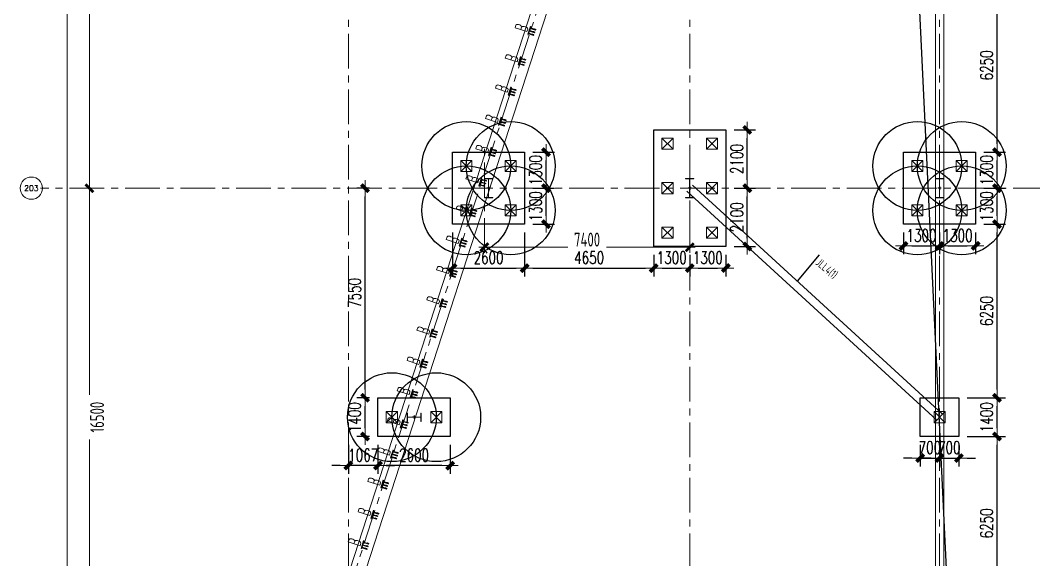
# Model space of a CAD drawing. Extents: x -1201378 to 2367219, y -619313 to 244905.
# Drawn here: x -251880 to -215365, y -44484 to -25048 of the extents above; entities that cross this region are included whole.
import ezdxf
from ezdxf.enums import TextEntityAlignment as Align

# ---------------------------------------------------------------- set-up
doc = ezdxf.new("R2010")
doc.units = 0
doc.header["$LTSCALE"] = 1000
doc.linetypes.add('CENTER', pattern=[2, 1.25, -0.25, 0.25, -0.25])
doc.layers.get('0').update_dxf_attribs({"linetype": 'CONTINUOUS'})
doc.layers.get('Defpoints').update_dxf_attribs({"linetype": 'CONTINUOUS'})
for name, color, linetype in [('!ZN1-填充-8', 8, 'CONTINUOUS'), ('2钢材断面', 2, 'CONTINUOUS'), ('30预埋件', 30, 'CONTINUOUS'), ('40钢材投影', 40, 'CONTINUOUS'), ('ALT_CEN-0-30', 1, 'CENTER'), ('S-DOTE1', 140, 'CENTER'), ('S-HATCH1-W', 252, 'CONTINUOUS'), ('S-SKL-H', 151, 'CONTINUOUS'), ('结构轮廓线', 1, 'CONTINUOUS')]:
    doc.layers.add(name, color=color, linetype=linetype)
for name, color, linetype, lineweight in [('S-axis', 111, 'CONTINUOUS', 0), ('S-bkl', 4, 'CONTINUOUS', 0), ('S-col', 2, 'CONTINUOUS', 0), ('S-dim', 81, 'CONTINUOUS', 0), ('S-dote', 5, 'CENTER', 0), ('S-zhuang', 1, 'CONTINUOUS', 0)]:
    doc.layers.add(name, color=color, linetype=linetype, lineweight=lineweight)
doc.styles.add('_TCH_AXIS', font='COMPLEX', dxfattribs={"bigfont": 'GBCBIG'})
doc.styles.add('DHTEXT-1', font='romans.shx', dxfattribs={"width": 0.7, "bigfont": 'chinese.shx'})
doc.styles.add('SS1', font='tj-romans1.shx', dxfattribs={"width": 0.7, "bigfont": 'tj-hztxt1.shx'})
doc.styles.add('TSSD_Dimension', font='tssdeng.shx', dxfattribs={"width": 0.7, "bigfont": 'hztxt.shx'})
doc.styles.add('样式 1', font='yjkeng.shx', dxfattribs={"width": 0.7, "height": 300, "bigfont": 'yjkchn.shx'})
doc.dimstyles.new('S-150-ARCHI', dxfattribs={"dimscale": 150, "dimtxt": 3, "dimasz": 2, "dimexe": 2, "dimexo": 2, "dimgap": 1, "dimtad": 1, "dimdec": 0, "dimzin": 0, "dimdsep": 46, "dimtxsty": 'SS1', "dimblk1": 'TT', "dimblk2": 'TT', "dimsah": 1, "dimcen": 1, "dimclrd": 256, "dimclre": 256, "dimclrt": 256, "dimadec": 0, "dimazin": 0, "dimtfac": 1, "dimtdec": 0, "dimtix": 1, "dimtmove": 2, "dimatfit": 0, "dimldrblk": 'TT', "dimfxl": 2, "dimtolj": 1, "dimtzin": 0, "dimarcsym": 0})
doc.dimstyles.new('TSSD_200_200', dxfattribs={"dimtxt": 500, "dimasz": 200, "dimexe": 200, "dimexo": 500, "dimgap": 200, "dimtad": 1, "dimdec": 0, "dimzin": 0, "dimdsep": 46, "dimtxsty": 'TSSD_Dimension', "dimblk": 'ARCHTICK', "dimcen": 0, "dimdle": 200, "dimclrt": 7, "dimadec": 0, "dimazin": 0, "dimtfac": 1, "dimtdec": 0, "dimtix": 1, "dimtmove": 2, "dimatfit": 3, "dimfxl": 1, "dimtolj": 1, "dimtzin": 0, "dimarcsym": 0})

# ---------------------------------------------------------------- blocks, each defined once
blk = doc.blocks.new('_ArchTick')
at = {"color": 0, "linetype": 'ByBlock', "const_width": 0.5}
blk.add_lwpolyline([(-0.71, -0.71), (0.71, 0.71)], dxfattribs=at)
blk = doc.blocks.new('*D61')
at = {"layer": 'Defpoints', "color": 0, "transparency": 16777216}
for p in [(-248565, -231098), (-249387, -247598), (-248565, -247598)]:
    blk.add_point(p, dxfattribs=at)
at = {"layer": 'S-axis', "color": 0, "lineweight": -2, "transparency": 16777216}
for p, q in [((-249065, -231098), (-249587, -231098)), ((-249387, -230898), (-249387, -238542)), ((-249387, -247798), (-249387, -240154)), ((-249065, -247598), (-249587, -247598))]:
    blk.add_line(p, q, dxfattribs=at)
at = {"layer": 'S-axis', "color": 0, "lineweight": -2, "transparency": 16777216, "xscale": 200, "yscale": 200, "zscale": 200}
for p, rotation in [((-249387, -231098), 90), ((-249387, -247598), 270)]:
    blk.add_blockref('_ArchTick', p, dxfattribs=dict(at, rotation=rotation))
at = {"layer": 'S-axis', "color": 7, "transparency": 16777216, "insert": (-249112, -239348), "char_height": 500, "attachment_point": 5, "rotation": 90, "style": 'TSSD_Dimension'}
blk.add_mtext('\\A1;16500', dxfattribs=at)
blk = doc.blocks.new('*D62')
at = {"layer": 'Defpoints', "color": 0, "transparency": 16777216}
for p in [(-248565, -214598), (-249387, -231098), (-248565, -231098)]:
    blk.add_point(p, dxfattribs=at)
at = {"layer": 'S-axis', "color": 0, "lineweight": -2, "transparency": 16777216}
for p, q in [((-249065, -214598), (-249587, -214598)), ((-249387, -214398), (-249387, -222042)), ((-249387, -231298), (-249387, -223654)), ((-249065, -231098), (-249587, -231098))]:
    blk.add_line(p, q, dxfattribs=at)
at = {"layer": 'S-axis', "color": 0, "lineweight": -2, "transparency": 16777216, "xscale": 200, "yscale": 200, "zscale": 200}
for p, rotation in [((-249387, -214598), 90), ((-249387, -231098), 270)]:
    blk.add_blockref('_ArchTick', p, dxfattribs=dict(at, rotation=rotation))
at = {"layer": 'S-axis', "color": 7, "transparency": 16777216, "insert": (-249112, -222848), "char_height": 500, "attachment_point": 5, "rotation": 90, "style": 'TSSD_Dimension'}
blk.add_mtext('\\A1;16500', dxfattribs=at)
blk = doc.blocks.new('*D114')
at = {"layer": 'Defpoints', "color": 0, "transparency": 16777216}
for p in [(-248665, -180948), (-250187, -264748), (-248665, -264748)]:
    blk.add_point(p, dxfattribs=at)
at = {"layer": 'S-axis', "color": 0, "lineweight": -2, "transparency": 16777216}
for p, q in [((-249165, -180948), (-250387, -180948)), ((-250187, -180748), (-250187, -222015)), ((-250187, -264948), (-250187, -223681)), ((-249165, -264748), (-250387, -264748))]:
    blk.add_line(p, q, dxfattribs=at)
at = {"layer": 'S-axis', "color": 0, "lineweight": -2, "transparency": 16777216, "xscale": 200, "yscale": 200, "zscale": 200}
for p, rotation in [((-250187, -180948), 90), ((-250187, -264748), 270)]:
    blk.add_blockref('_ArchTick', p, dxfattribs=dict(at, rotation=rotation))
at = {"layer": 'S-axis', "color": 7, "transparency": 16777216, "insert": (-249912, -222848), "char_height": 500, "attachment_point": 5, "rotation": 90, "style": 'TSSD_Dimension'}
blk.add_mtext('\\A1;83800', dxfattribs=at)
blk = doc.blocks.new('*D116')
at = {"layer": 'Defpoints', "color": 0, "transparency": 16777216}
for p in [(-235158, -232188), (-227758, -232188), (-227758, -233226)]:
    blk.add_point(p, dxfattribs=at)
at = {"layer": 'S-axis', "color": 0, "lineweight": -2, "transparency": 16777216}
for p, q in [((-235158, -232688), (-235158, -233426)), ((-227758, -232688), (-227758, -233426)), ((-235358, -233226), (-232157, -233226)), ((-227558, -233226), (-230760, -233226))]:
    blk.add_line(p, q, dxfattribs=at)
at = {"layer": 'S-axis', "color": 0, "lineweight": -2, "transparency": 16777216, "xscale": 200, "yscale": 200, "zscale": 200, "rotation": 180}
blk.add_blockref('_ArchTick', (-235158, -233226), dxfattribs=at)
at = {"layer": 'S-axis', "color": 0, "lineweight": -2, "transparency": 16777216, "xscale": 200, "yscale": 200, "zscale": 200}
blk.add_blockref('_ArchTick', (-227758, -233226), dxfattribs=at)
at = {"layer": 'S-axis', "color": 7, "transparency": 16777216, "insert": (-231458, -232951), "char_height": 500, "attachment_point": 5, "style": 'TSSD_Dimension'}
blk.add_mtext('\\A1;7400', dxfattribs=at)
blk = doc.blocks.new('nt66')
at = {"layer": 'S-col'}
blk.add_lwpolyline([(-195790, 766820), (-195490, 766820), (-195490, 766808), (-195636, 766808), (-195636, 766132), (-195490, 766132), (-195490, 766120), (-195790, 766120), (-195790, 766132), (-195644, 766132), (-195644, 766808), (-195790, 766808)], close=True, dxfattribs=at)
blk = doc.blocks.new('33333')
for p in [(-84464, -93400), (-77214, -93400), (-68214, -93400)]:
    blk.add_blockref('nt66', p)
blk = doc.blocks.new('S-ZHUANG-400')
at = {"layer": 'S-zhuang'}
for p, q in [((200, -200), (-200, 200)), ((-200, -200), (200, 200))]:
    blk.add_line(p, q, dxfattribs=at)
blk.add_lwpolyline([(-200, 200), (200, 200), (200, -200), (-200, -200)], close=True, dxfattribs=at)
blk = doc.blocks.new('CT4')
at = {"layer": 'Defpoints'}
for centre in [(-100831, -168442), (-99231, -168442), (-100831, -170042), (-99231, -170042)]:
    blk.add_circle(centre, 1600, dxfattribs=at)
at = {"layer": 'S-DOTE1', "ltscale": 0.25}
for p, q in [((-99971, -169242), (-100091, -169242)), ((-100031, -169182), (-100031, -169302))]:
    blk.add_line(p, q, dxfattribs=at)
at = {"layer": 'S-HATCH1-W'}
blk.add_lwpolyline([(-101331, -170542), (-101331, -167942), (-98731, -167942), (-98731, -170542)], close=True, dxfattribs=at)
at = {"layer": 'S-zhuang', "rotation": 90.00000000000001}
for p in [(-100831, -168442), (-99231, -168442), (-100831, -170042), (-99231, -170042)]:
    blk.add_blockref('S-ZHUANG-400', p, dxfattribs=at)
blk = doc.blocks.new('CT2')
at = {"layer": 'Defpoints'}
for centre in [(-193625, -186366), (-193625, -187966)]:
    blk.add_circle(centre, 1600, dxfattribs=at)
at = {"layer": 'S-DOTE1', "ltscale": 0.25}
for p, q in [((-193565, -187166), (-193685, -187166)), ((-193625, -187226), (-193625, -187106))]:
    blk.add_line(p, q, dxfattribs=at)
at = {"layer": 'S-HATCH1-W'}
blk.add_lwpolyline([(-194325, -185866), (-192925, -185866), (-192925, -188466), (-194325, -188466)], close=True, dxfattribs=at)
at = {"layer": 'S-zhuang'}
for p in [(-193625, -186366), (-193625, -187966)]:
    blk.add_blockref('S-ZHUANG-400', p, dxfattribs=at)
blk = doc.blocks.new('CT1')
at = {"layer": 'S-HATCH1-W'}
blk.add_lwpolyline([(-91607, -249948), (-91607, -248548), (-90207, -248548), (-90207, -249948)], close=True, dxfattribs=at)
at = {"layer": 'S-zhuang', "rotation": 90.00000000000001}
blk.add_blockref('S-ZHUANG-400', (-90907, -249248), dxfattribs=at)
blk = doc.blocks.new('TT')
blk.add_line((-0.97, 0), (0.97, 0))
at = {"const_width": 0.45}
blk.add_lwpolyline([(-0.44, -0.44), (0.44, 0.44)], dxfattribs=at)
blk = doc.blocks.new('*D2305')
at = {"layer": 'Defpoints', "color": 0, "transparency": 16777216}
for p in [(-220058, -32398), (-218758, -32398), (-218758, -33177)]:
    blk.add_point(p, dxfattribs=at)
at = {"layer": 'S-dim', "lineweight": -2, "transparency": 16777216}
for p, q in [((-220058, -32698), (-220058, -33477)), ((-218758, -32698), (-218758, -33477)), ((-219758, -33177), (-219058, -33177))]:
    blk.add_line(p, q, dxfattribs=at)
at = {"layer": 'S-dim', "lineweight": -2, "transparency": 16777216, "xscale": 300, "yscale": 300, "zscale": 300, "rotation": 180}
blk.add_blockref('TT', (-220058, -33177), dxfattribs=at)
at = {"layer": 'S-dim', "lineweight": -2, "transparency": 16777216, "xscale": 300, "yscale": 300, "zscale": 300}
blk.add_blockref('TT', (-218758, -33177), dxfattribs=at)
at = {"layer": 'S-dim', "transparency": 16777216, "insert": (-219408, -32802), "char_height": 450, "attachment_point": 5, "style": 'SS1'}
blk.add_mtext('\\A1;1300', dxfattribs=at)
blk = doc.blocks.new('*D2306')
at = {"layer": 'Defpoints', "color": 0, "transparency": 16777216}
for p in [(-218758, -32398), (-217458, -32398), (-217458, -33177)]:
    blk.add_point(p, dxfattribs=at)
at = {"layer": 'S-dim', "lineweight": -2, "transparency": 16777216}
for p, q in [((-218758, -32698), (-218758, -33477)), ((-217458, -32698), (-217458, -33477)), ((-218458, -33177), (-217758, -33177))]:
    blk.add_line(p, q, dxfattribs=at)
at = {"layer": 'S-dim', "lineweight": -2, "transparency": 16777216, "xscale": 300, "yscale": 300, "zscale": 300, "rotation": 180}
blk.add_blockref('TT', (-218758, -33177), dxfattribs=at)
at = {"layer": 'S-dim', "lineweight": -2, "transparency": 16777216, "xscale": 300, "yscale": 300, "zscale": 300}
blk.add_blockref('TT', (-217458, -33177), dxfattribs=at)
at = {"layer": 'S-dim', "transparency": 16777216, "insert": (-218108, -32802), "char_height": 450, "attachment_point": 5, "style": 'SS1'}
blk.add_mtext('\\A1;1300', dxfattribs=at)
blk = doc.blocks.new('*D2307')
at = {"layer": 'Defpoints', "color": 0, "transparency": 16777216}
for p in [(-217458, -31098), (-216687, -31098), (-217458, -32398)]:
    blk.add_point(p, dxfattribs=at)
at = {"layer": 'S-dim', "lineweight": -2, "transparency": 16777216}
for p, q in [((-217158, -31098), (-216387, -31098)), ((-216687, -32098), (-216687, -31398)), ((-217158, -32398), (-216387, -32398))]:
    blk.add_line(p, q, dxfattribs=at)
at = {"layer": 'S-dim', "lineweight": -2, "transparency": 16777216, "xscale": 300, "yscale": 300, "zscale": 300}
for p, rotation in [((-216687, -31098), 90), ((-216687, -32398), 270)]:
    blk.add_blockref('TT', p, dxfattribs=dict(at, rotation=rotation))
at = {"layer": 'S-dim', "transparency": 16777216, "insert": (-217062, -31748), "char_height": 450, "attachment_point": 5, "rotation": 90, "style": 'SS1'}
blk.add_mtext('\\A1;1300', dxfattribs=at)
blk = doc.blocks.new('*D2308')
at = {"layer": 'Defpoints', "color": 0, "transparency": 16777216}
for p in [(-217458, -29798), (-216687, -29798), (-217458, -31098)]:
    blk.add_point(p, dxfattribs=at)
at = {"layer": 'S-dim', "lineweight": -2, "transparency": 16777216}
for p, q in [((-217158, -29798), (-216387, -29798)), ((-216687, -30798), (-216687, -30098)), ((-217158, -31098), (-216387, -31098))]:
    blk.add_line(p, q, dxfattribs=at)
at = {"layer": 'S-dim', "lineweight": -2, "transparency": 16777216, "xscale": 300, "yscale": 300, "zscale": 300}
for p, rotation in [((-216687, -29798), 90), ((-216687, -31098), 270)]:
    blk.add_blockref('TT', p, dxfattribs=dict(at, rotation=rotation))
at = {"layer": 'S-dim', "transparency": 16777216, "insert": (-217062, -30448), "char_height": 450, "attachment_point": 5, "rotation": 90, "style": 'SS1'}
blk.add_mtext('\\A1;1300', dxfattribs=at)
blk = doc.blocks.new('*D2441')
at = {"layer": 'Defpoints', "color": 0, "transparency": 16777216}
for p in [(-229058, -33198), (-227758, -33198), (-227758, -33977)]:
    blk.add_point(p, dxfattribs=at)
at = {"layer": 'S-dim', "lineweight": -2, "transparency": 16777216}
for p, q in [((-229058, -33498), (-229058, -34277)), ((-227758, -33498), (-227758, -34277)), ((-228758, -33977), (-228058, -33977))]:
    blk.add_line(p, q, dxfattribs=at)
at = {"layer": 'S-dim', "lineweight": -2, "transparency": 16777216, "xscale": 300, "yscale": 300, "zscale": 300, "rotation": 180}
blk.add_blockref('TT', (-229058, -33977), dxfattribs=at)
at = {"layer": 'S-dim', "lineweight": -2, "transparency": 16777216, "xscale": 300, "yscale": 300, "zscale": 300}
blk.add_blockref('TT', (-227758, -33977), dxfattribs=at)
at = {"layer": 'S-dim', "transparency": 16777216, "insert": (-228408, -33602), "char_height": 450, "attachment_point": 5, "style": 'SS1'}
blk.add_mtext('\\A1;1300', dxfattribs=at)
blk = doc.blocks.new('*D2442')
at = {"layer": 'Defpoints', "color": 0, "transparency": 16777216}
for p in [(-227758, -33198), (-226458, -33198), (-226458, -33977)]:
    blk.add_point(p, dxfattribs=at)
at = {"layer": 'S-dim', "lineweight": -2, "transparency": 16777216}
for p, q in [((-227758, -33498), (-227758, -34277)), ((-226458, -33498), (-226458, -34277)), ((-227458, -33977), (-226758, -33977))]:
    blk.add_line(p, q, dxfattribs=at)
at = {"layer": 'S-dim', "lineweight": -2, "transparency": 16777216, "xscale": 300, "yscale": 300, "zscale": 300, "rotation": 180}
blk.add_blockref('TT', (-227758, -33977), dxfattribs=at)
at = {"layer": 'S-dim', "lineweight": -2, "transparency": 16777216, "xscale": 300, "yscale": 300, "zscale": 300}
blk.add_blockref('TT', (-226458, -33977), dxfattribs=at)
at = {"layer": 'S-dim', "transparency": 16777216, "insert": (-227108, -33602), "char_height": 450, "attachment_point": 5, "style": 'SS1'}
blk.add_mtext('\\A1;1300', dxfattribs=at)
blk = doc.blocks.new('*D2443')
at = {"layer": 'Defpoints', "color": 0, "transparency": 16777216}
for p in [(-226458, -31098), (-225687, -31098), (-226458, -33198)]:
    blk.add_point(p, dxfattribs=at)
at = {"layer": 'S-dim', "lineweight": -2, "transparency": 16777216}
for p, q in [((-226158, -31098), (-225387, -31098)), ((-225687, -32898), (-225687, -31398)), ((-226158, -33198), (-225387, -33198))]:
    blk.add_line(p, q, dxfattribs=at)
at = {"layer": 'S-dim', "lineweight": -2, "transparency": 16777216, "xscale": 300, "yscale": 300, "zscale": 300}
for p, rotation in [((-225687, -31098), 90), ((-225687, -33198), 270)]:
    blk.add_blockref('TT', p, dxfattribs=dict(at, rotation=rotation))
at = {"layer": 'S-dim', "transparency": 16777216, "insert": (-226062, -32148), "char_height": 450, "attachment_point": 5, "rotation": 90, "style": 'SS1'}
blk.add_mtext('\\A1;2100', dxfattribs=at)
blk = doc.blocks.new('*D2444')
at = {"layer": 'Defpoints', "color": 0, "transparency": 16777216}
for p in [(-226458, -28998), (-225687, -28998), (-226458, -31098)]:
    blk.add_point(p, dxfattribs=at)
at = {"layer": 'S-dim', "lineweight": -2, "transparency": 16777216}
for p, q in [((-226158, -28998), (-225387, -28998)), ((-225687, -30798), (-225687, -29298)), ((-226158, -31098), (-225387, -31098))]:
    blk.add_line(p, q, dxfattribs=at)
at = {"layer": 'S-dim', "lineweight": -2, "transparency": 16777216, "xscale": 300, "yscale": 300, "zscale": 300}
for p, rotation in [((-225687, -28998), 90), ((-225687, -31098), 270)]:
    blk.add_blockref('TT', p, dxfattribs=dict(at, rotation=rotation))
at = {"layer": 'S-dim', "transparency": 16777216, "insert": (-226062, -30048), "char_height": 450, "attachment_point": 5, "rotation": 90, "style": 'SS1'}
blk.add_mtext('\\A1;2100', dxfattribs=at)
blk = doc.blocks.new('*D2449')
at = {"layer": 'Defpoints', "color": 0, "transparency": 16777216}
for p in [(-236308, -32398), (-233708, -32398), (-233708, -33977)]:
    blk.add_point(p, dxfattribs=at)
at = {"layer": 'S-dim', "lineweight": -2, "transparency": 16777216}
for p, q in [((-236308, -32698), (-236308, -34277)), ((-233708, -32698), (-233708, -34277)), ((-236008, -33977), (-234008, -33977))]:
    blk.add_line(p, q, dxfattribs=at)
at = {"layer": 'S-dim', "lineweight": -2, "transparency": 16777216, "xscale": 300, "yscale": 300, "zscale": 300, "rotation": 180}
blk.add_blockref('TT', (-236308, -33977), dxfattribs=at)
at = {"layer": 'S-dim', "lineweight": -2, "transparency": 16777216, "xscale": 300, "yscale": 300, "zscale": 300}
blk.add_blockref('TT', (-233708, -33977), dxfattribs=at)
at = {"layer": 'S-dim', "transparency": 16777216, "insert": (-235008, -33602), "char_height": 450, "attachment_point": 5, "style": 'SS1'}
blk.add_mtext('\\A1;2600', dxfattribs=at)
blk = doc.blocks.new('*D2450')
at = {"layer": 'Defpoints', "color": 0, "transparency": 16777216}
for p in [(-233708, -32398), (-229058, -33198), (-229058, -33977)]:
    blk.add_point(p, dxfattribs=at)
at = {"layer": 'S-dim', "lineweight": -2, "transparency": 16777216}
for p, q in [((-233708, -32698), (-233708, -34277)), ((-229058, -33498), (-229058, -34277)), ((-233408, -33977), (-229358, -33977))]:
    blk.add_line(p, q, dxfattribs=at)
at = {"layer": 'S-dim', "lineweight": -2, "transparency": 16777216, "xscale": 300, "yscale": 300, "zscale": 300, "rotation": 180}
blk.add_blockref('TT', (-233708, -33977), dxfattribs=at)
at = {"layer": 'S-dim', "lineweight": -2, "transparency": 16777216, "xscale": 300, "yscale": 300, "zscale": 300}
blk.add_blockref('TT', (-229058, -33977), dxfattribs=at)
at = {"layer": 'S-dim', "transparency": 16777216, "insert": (-231383, -33602), "char_height": 450, "attachment_point": 5, "style": 'SS1'}
blk.add_mtext('\\A1;4650', dxfattribs=at)
blk = doc.blocks.new('*D2451')
at = {"layer": 'Defpoints', "color": 0, "transparency": 16777216}
for p in [(-233708, -31098), (-232937, -31098), (-233708, -32398)]:
    blk.add_point(p, dxfattribs=at)
at = {"layer": 'S-dim', "lineweight": -2, "transparency": 16777216}
for p, q in [((-233408, -31098), (-232637, -31098)), ((-232937, -32098), (-232937, -31398)), ((-233408, -32398), (-232637, -32398))]:
    blk.add_line(p, q, dxfattribs=at)
at = {"layer": 'S-dim', "lineweight": -2, "transparency": 16777216, "xscale": 300, "yscale": 300, "zscale": 300}
for p, rotation in [((-232937, -31098), 90), ((-232937, -32398), 270)]:
    blk.add_blockref('TT', p, dxfattribs=dict(at, rotation=rotation))
at = {"layer": 'S-dim', "transparency": 16777216, "insert": (-233312, -31748), "char_height": 450, "attachment_point": 5, "rotation": 90, "style": 'SS1'}
blk.add_mtext('\\A1;1300', dxfattribs=at)
blk = doc.blocks.new('*D2452')
at = {"layer": 'Defpoints', "color": 0, "transparency": 16777216}
for p in [(-233708, -29798), (-232937, -29798), (-233708, -31098)]:
    blk.add_point(p, dxfattribs=at)
at = {"layer": 'S-dim', "lineweight": -2, "transparency": 16777216}
for p, q in [((-233408, -29798), (-232637, -29798)), ((-232937, -30798), (-232937, -30098)), ((-233408, -31098), (-232637, -31098))]:
    blk.add_line(p, q, dxfattribs=at)
at = {"layer": 'S-dim', "lineweight": -2, "transparency": 16777216, "xscale": 300, "yscale": 300, "zscale": 300}
for p, rotation in [((-232937, -29798), 90), ((-232937, -31098), 270)]:
    blk.add_blockref('TT', p, dxfattribs=dict(at, rotation=rotation))
at = {"layer": 'S-dim', "transparency": 16777216, "insert": (-233312, -30448), "char_height": 450, "attachment_point": 5, "rotation": 90, "style": 'SS1'}
blk.add_mtext('\\A1;1300', dxfattribs=at)
blk = doc.blocks.new('*D2469')
at = {"layer": 'Defpoints', "color": 0, "transparency": 16777216}
for p in [(-219458, -40048), (-218758, -40048), (-218758, -40820)]:
    blk.add_point(p, dxfattribs=at)
at = {"layer": 'S-dim', "lineweight": -2, "transparency": 16777216}
for p, q in [((-219458, -40348), (-219458, -41120)), ((-218758, -40348), (-218758, -41120)), ((-219758, -40820), (-220058, -40820)), ((-219458, -40820), (-218758, -40820)), ((-218458, -40820), (-218158, -40820))]:
    blk.add_line(p, q, dxfattribs=at)
at = {"layer": 'S-dim', "lineweight": -2, "transparency": 16777216, "xscale": 300, "yscale": 300, "zscale": 300}
blk.add_blockref('TT', (-219458, -40820), dxfattribs=at)
at = {"layer": 'S-dim', "lineweight": -2, "transparency": 16777216, "xscale": 300, "yscale": 300, "zscale": 300, "rotation": 180}
blk.add_blockref('TT', (-218758, -40820), dxfattribs=at)
at = {"layer": 'S-dim', "transparency": 16777216, "insert": (-219108, -40445), "char_height": 450, "attachment_point": 5, "style": 'SS1'}
blk.add_mtext('\\A1;700', dxfattribs=at)
blk = doc.blocks.new('*D2470')
at = {"layer": 'Defpoints', "color": 0, "transparency": 16777216}
for p in [(-218758, -40048), (-218058, -40048), (-218058, -40820)]:
    blk.add_point(p, dxfattribs=at)
at = {"layer": 'S-dim', "lineweight": -2, "transparency": 16777216}
for p, q in [((-218758, -40348), (-218758, -41120)), ((-218058, -40348), (-218058, -41120)), ((-219058, -40820), (-219358, -40820)), ((-218758, -40820), (-218058, -40820)), ((-217758, -40820), (-217458, -40820))]:
    blk.add_line(p, q, dxfattribs=at)
at = {"layer": 'S-dim', "lineweight": -2, "transparency": 16777216, "xscale": 300, "yscale": 300, "zscale": 300}
blk.add_blockref('TT', (-218758, -40820), dxfattribs=at)
at = {"layer": 'S-dim', "lineweight": -2, "transparency": 16777216, "xscale": 300, "yscale": 300, "zscale": 300, "rotation": 180}
blk.add_blockref('TT', (-218058, -40820), dxfattribs=at)
at = {"layer": 'S-dim', "transparency": 16777216, "insert": (-218408, -40445), "char_height": 450, "attachment_point": 5, "style": 'SS1'}
blk.add_mtext('\\A1;700', dxfattribs=at)
blk = doc.blocks.new('*D2477')
at = {"layer": 'Defpoints', "color": 0, "transparency": 16777216}
for p in [(-218058, -40048), (-216687, -40048), (-217458, -46298)]:
    blk.add_point(p, dxfattribs=at)
at = {"layer": 'S-dim', "lineweight": -2, "transparency": 16777216}
for p, q in [((-217758, -40048), (-216387, -40048)), ((-216687, -45998), (-216687, -40348)), ((-217158, -46298), (-216387, -46298))]:
    blk.add_line(p, q, dxfattribs=at)
at = {"layer": 'S-dim', "lineweight": -2, "transparency": 16777216, "xscale": 300, "yscale": 300, "zscale": 300}
for p, rotation in [((-216687, -40048), 90), ((-216687, -46298), 270)]:
    blk.add_blockref('TT', p, dxfattribs=dict(at, rotation=rotation))
at = {"layer": 'S-dim', "transparency": 16777216, "insert": (-217062, -43173), "char_height": 450, "attachment_point": 5, "rotation": 90, "style": 'SS1'}
blk.add_mtext('\\A1;6250', dxfattribs=at)
blk = doc.blocks.new('*D2478')
at = {"layer": 'Defpoints', "color": 0, "transparency": 16777216}
for p in [(-218058, -38648), (-216687, -38648), (-218058, -40048)]:
    blk.add_point(p, dxfattribs=at)
at = {"layer": 'S-dim', "lineweight": -2, "transparency": 16777216}
for p, q in [((-217758, -38648), (-216387, -38648)), ((-216687, -39748), (-216687, -38948)), ((-217758, -40048), (-216387, -40048))]:
    blk.add_line(p, q, dxfattribs=at)
at = {"layer": 'S-dim', "lineweight": -2, "transparency": 16777216, "xscale": 300, "yscale": 300, "zscale": 300}
for p, rotation in [((-216687, -38648), 90), ((-216687, -40048), 270)]:
    blk.add_blockref('TT', p, dxfattribs=dict(at, rotation=rotation))
at = {"layer": 'S-dim', "transparency": 16777216, "insert": (-217062, -39348), "char_height": 450, "attachment_point": 5, "rotation": 90, "style": 'SS1'}
blk.add_mtext('\\A1;1400', dxfattribs=at)
blk = doc.blocks.new('*D2479')
at = {"layer": 'Defpoints', "color": 0, "transparency": 16777216}
for p in [(-217458, -32398), (-216687, -32398), (-218058, -38648)]:
    blk.add_point(p, dxfattribs=at)
at = {"layer": 'S-dim', "lineweight": -2, "transparency": 16777216}
for p, q in [((-217158, -32398), (-216387, -32398)), ((-216687, -38348), (-216687, -32698)), ((-217758, -38648), (-216387, -38648))]:
    blk.add_line(p, q, dxfattribs=at)
at = {"layer": 'S-dim', "lineweight": -2, "transparency": 16777216, "xscale": 300, "yscale": 300, "zscale": 300}
for p, rotation in [((-216687, -32398), 90), ((-216687, -38648), 270)]:
    blk.add_blockref('TT', p, dxfattribs=dict(at, rotation=rotation))
at = {"layer": 'S-dim', "transparency": 16777216, "insert": (-217062, -35523), "char_height": 450, "attachment_point": 5, "rotation": 90, "style": 'SS1'}
blk.add_mtext('\\A1;6250', dxfattribs=at)
blk = doc.blocks.new('*D2480')
at = {"layer": 'Defpoints', "color": 0, "transparency": 16777216}
for p in [(-218058, -23548), (-216687, -23548), (-217458, -29798)]:
    blk.add_point(p, dxfattribs=at)
at = {"layer": 'S-dim', "lineweight": -2, "transparency": 16777216}
for p, q in [((-217758, -23548), (-216387, -23548)), ((-216687, -29498), (-216687, -23848)), ((-217158, -29798), (-216387, -29798))]:
    blk.add_line(p, q, dxfattribs=at)
at = {"layer": 'S-dim', "lineweight": -2, "transparency": 16777216, "xscale": 300, "yscale": 300, "zscale": 300}
for p, rotation in [((-216687, -23548), 90), ((-216687, -29798), 270)]:
    blk.add_blockref('TT', p, dxfattribs=dict(at, rotation=rotation))
at = {"layer": 'S-dim', "transparency": 16777216, "insert": (-217062, -26673), "char_height": 450, "attachment_point": 5, "rotation": 90, "style": 'SS1'}
blk.add_mtext('\\A1;6250', dxfattribs=at)
blk = doc.blocks.new('*D2498')
at = {"layer": 'Defpoints', "color": 0, "transparency": 16777216}
for p in [(-238991, -40048), (-236391, -40048), (-238991, -41091)]:
    blk.add_point(p, dxfattribs=at)
at = {"layer": 'S-dim', "lineweight": -2, "transparency": 16777216}
for p, q in [((-238991, -40348), (-238991, -41391)), ((-236391, -40348), (-236391, -41391)), ((-236691, -41091), (-238691, -41091))]:
    blk.add_line(p, q, dxfattribs=at)
at = {"layer": 'S-dim', "lineweight": -2, "transparency": 16777216, "xscale": 300, "yscale": 300, "zscale": 300, "rotation": 180}
blk.add_blockref('TT', (-238991, -41091), dxfattribs=at)
at = {"layer": 'S-dim', "lineweight": -2, "transparency": 16777216, "xscale": 300, "yscale": 300, "zscale": 300}
blk.add_blockref('TT', (-236391, -41091), dxfattribs=at)
at = {"layer": 'S-dim', "transparency": 16777216, "insert": (-237691, -40716), "char_height": 450, "attachment_point": 5, "style": 'SS1'}
blk.add_mtext('\\A1;2600', dxfattribs=at)
blk = doc.blocks.new('*D2499')
at = {"layer": 'Defpoints', "color": 0, "transparency": 16777216}
for p in [(-240058, -40048), (-238991, -40048), (-240058, -41091)]:
    blk.add_point(p, dxfattribs=at)
at = {"layer": 'S-dim', "lineweight": -2, "transparency": 16777216}
for p, q in [((-240058, -40348), (-240058, -41391)), ((-238991, -40348), (-238991, -41391)), ((-240358, -41091), (-240658, -41091)), ((-238991, -41091), (-240058, -41091)), ((-238691, -41091), (-238391, -41091))]:
    blk.add_line(p, q, dxfattribs=at)
at = {"layer": 'S-dim', "lineweight": -2, "transparency": 16777216, "xscale": 300, "yscale": 300, "zscale": 300}
blk.add_blockref('TT', (-240058, -41091), dxfattribs=at)
at = {"layer": 'S-dim', "lineweight": -2, "transparency": 16777216, "xscale": 300, "yscale": 300, "zscale": 300, "rotation": 180}
blk.add_blockref('TT', (-238991, -41091), dxfattribs=at)
at = {"layer": 'S-dim', "transparency": 16777216, "insert": (-239525, -40716), "char_height": 450, "attachment_point": 5, "style": 'SS1'}
blk.add_mtext('\\A1;1067', dxfattribs=at)
blk = doc.blocks.new('*D2500')
at = {"layer": 'Defpoints', "color": 0, "transparency": 16777216}
for p in [(-239457, -38648), (-238991, -38648), (-238991, -40048)]:
    blk.add_point(p, dxfattribs=at)
at = {"layer": 'S-dim', "lineweight": -2, "transparency": 16777216}
for p, q in [((-239291, -38648), (-239757, -38648)), ((-239457, -39748), (-239457, -38948)), ((-239291, -40048), (-239757, -40048))]:
    blk.add_line(p, q, dxfattribs=at)
at = {"layer": 'S-dim', "lineweight": -2, "transparency": 16777216, "xscale": 300, "yscale": 300, "zscale": 300}
for p, rotation in [((-239457, -38648), 90), ((-239457, -40048), 270)]:
    blk.add_blockref('TT', p, dxfattribs=dict(at, rotation=rotation))
at = {"layer": 'S-dim', "transparency": 16777216, "insert": (-239832, -39348), "char_height": 450, "attachment_point": 5, "rotation": 90, "style": 'SS1'}
blk.add_mtext('\\A1;1400', dxfattribs=at)
blk = doc.blocks.new('*D2501')
at = {"layer": 'Defpoints', "color": 0, "transparency": 16777216}
for p in [(-239457, -31098), (-238991, -31098), (-238991, -38648)]:
    blk.add_point(p, dxfattribs=at)
at = {"layer": 'S-dim', "lineweight": -2, "transparency": 16777216}
for p, q in [((-239291, -31098), (-239757, -31098)), ((-239457, -38348), (-239457, -31398)), ((-239291, -38648), (-239757, -38648))]:
    blk.add_line(p, q, dxfattribs=at)
at = {"layer": 'S-dim', "lineweight": -2, "transparency": 16777216, "xscale": 300, "yscale": 300, "zscale": 300}
for p, rotation in [((-239457, -31098), 90), ((-239457, -38648), 270)]:
    blk.add_blockref('TT', p, dxfattribs=dict(at, rotation=rotation))
at = {"layer": 'S-dim', "transparency": 16777216, "insert": (-239832, -34873), "char_height": 450, "attachment_point": 5, "rotation": 90, "style": 'SS1'}
blk.add_mtext('\\A1;7550', dxfattribs=at)
blk = doc.blocks.new('234')
at = {"layer": '!ZN1-填充-8'}
h = blk.add_hatch(color=252, dxfattribs=at)
h.dxf.hatch_style = 1
h.paths.add_polyline_path([(-105, -10), (-113, -10), (-105, -18)])
h = blk.add_hatch(color=252, dxfattribs=at)
h.dxf.hatch_style = 1
h.paths.add_polyline_path([(-95, -18), (-105, -18), (-105, -10), (-95, -10)])
h = blk.add_hatch(color=252, dxfattribs=at)
h.dxf.hatch_style = 1
h.paths.add_polyline_path([(-95, -10), (-87, -10), (-95, -18)])
h = blk.add_hatch(color=252, dxfattribs=at)
h.dxf.hatch_style = 1
h.paths.add_polyline_path([(-5, -10), (-13, -10), (-5, -18)])
h = blk.add_hatch(color=252, dxfattribs=at)
h.dxf.hatch_style = 1
h.paths.add_polyline_path([(5, -18), (-5, -18), (-5, -10), (5, -10)])
h = blk.add_hatch(color=252, dxfattribs=at)
h.dxf.hatch_style = 1
h.paths.add_polyline_path([(5, -10), (13, -10), (5, -18)])
h = blk.add_hatch(color=252, dxfattribs=at)
h.dxf.hatch_style = 1
h.paths.add_polyline_path([(95, -10), (87, -10), (95, -18)])
h = blk.add_hatch(color=252, dxfattribs=at)
h.dxf.hatch_style = 1
h.paths.add_polyline_path([(105, -18), (95, -18), (95, -10), (105, -10)])
h = blk.add_hatch(color=252, dxfattribs=at)
h.dxf.hatch_style = 1
h.paths.add_polyline_path([(105, -10), (113, -10), (105, -18)])
at = {"layer": '2钢材断面'}
for p, q in [((-150, 0), (-150, -10)), ((150, 0), (-150, 0)), ((150, 0), (150, -10)), ((-94, -10), (-150, -10)), ((0, -10), (-94, -10)), ((106, -10), (0, -10)), ((150, -10), (106, -10))]:
    blk.add_line(p, q, dxfattribs=at)
at = {"layer": '40钢材投影'}
for p, q in [((-105, -18), (-113, -10)), ((-105, -10), (-105, -200)), ((-95, -200), (-105, -200)), ((-95, -10), (-95, -200)), ((-95, -18), (-87, -10)), ((-5, -18), (-13, -10)), ((-5, -10), (-5, -200)), ((5, -200), (-5, -200)), ((5, -10), (5, -200)), ((5, -18), (13, -10)), ((95, -18), (87, -10)), ((95, -10), (95, -200)), ((105, -200), (95, -200)), ((105, -10), (105, -200)), ((105, -18), (113, -10))]:
    blk.add_line(p, q, dxfattribs=at)
for points in [[(-95, -172), (-95, -150), (-85, -150), (-85, -200), (-95, -200), (-95, -184)], [(5, -172), (5, -150), (15, -150), (15, -200), (5, -200), (5, -184)], [(105, -172), (105, -150), (115, -150), (115, -200), (105, -200), (105, -184)]]:
    blk.add_lwpolyline(points, dxfattribs=at)
at = {"layer": 'ALT_CEN-0-30', "ltscale": 0.3}
for p, q in [((-100, 0), (-100, -215)), ((0, 0), (0, -215)), ((100, 0), (100, -215))]:
    blk.add_line(p, q, dxfattribs=at)
blk = doc.blocks.new('20250912155743')
at = {"layer": '40钢材投影', "color": 2, "ltscale": 500, "rotation": 72.02175323771912}
blk.add_blockref('234', (0, 0), dxfattribs=at)
blk = doc.blocks.new('2#轴网')
at = {"layer": 'S-axis'}
blk.add_circle((-251479.7, -231097), 400, dxfattribs=at)
at = {"layer": 'S-dote'}
for p, q in [((-240058.5, -270787), (-240058.5, -175198.2)), ((-227758.5, -270787), (-227758.5, -175298.2)), ((-218758.5, -270787), (-218758.5, -175298.2)), ((-235158.5, -233428.2), (-235158.5, -229638.2)), ((-74854.3, -231098.2), (-251154.3, -231098.2))]:
    blk.add_line(p, q, dxfattribs=at)
blk.add_lwpolyline([(-241957, -251508.6), (-218110.9, -178014.1)], dxfattribs=at)
at = {"layer": 'S-axis', "style": '_TCH_AXIS'}
blk.add_text('203', height=202.97, dxfattribs=at).set_placement((-251740.6, -231198.5), (-251218.7, -231198.5), align=Align.FIT)
at = {"layer": 'S-axis'}
for base, p1, p2, angle, picture, middle in [((-250186.9, -264748.2), (-248664.7, -180948.2), (-248664.7, -264748.2), 270, '*D114', (-249911.9, -222848.2)), ((-249386.9, -231098.2), (-248564.7, -214598.2), (-248564.7, -231098.2), 270, '*D62', (-249111.9, -222848.2)), ((-249386.9, -247598.2), (-248564.7, -231098.2), (-248564.7, -247598.2), 270, '*D61', (-249111.9, -239348.2)), ((-227758.5, -233225.7), (-235158.5, -232188.2), (-227758.5, -232188.2), 0, '*D116', (-231458.5, -232950.7))]:
    dim = blk.add_linear_dim(base=base, p1=p1, p2=p2, angle=angle, dimstyle='TSSD_200_200', dxfattribs=at)
    dim.commit()
    dim.dimension.update_dxf_attribs({"geometry": picture, "text_midpoint": middle, "dimtype": 161})

msp = doc.modelspace()

# ---------------------------------------------------------------- linework, layer by layer
at = {"layer": 'Defpoints', "color": 1}
msp.add_line((-221191.4, 11258.1), (-214519.2, -128743.1), dxfattribs=at)
at = {"layer": 'S-bkl'}
for p, q in [((-219387.2, 18698), (-240750.9, -47140.8)), ((-240208.5, -47250.2), (-218937.8, 18301.8)), ((-218908.5, -63760.2), (-218908.5, 10001.8)), ((-227657.1, -30987.6), (-218657.1, -39237.6)), ((-227859.8, -31208.8), (-218859.8, -39458.8))]:
    msp.add_line(p, q, dxfattribs=at)
msp.add_lwpolyline([(-218608.5, -63760.2), (-218608.5, 10001.8)], dxfattribs=at)
at = {"layer": 'S-col'}
msp.add_lwpolyline([(-237441.4, -39498.2), (-237441.4, -39198.2), (-237453.4, -39198.2), (-237453.4, -39344.2), (-237929.4, -39344.2), (-237929.4, -39198.2), (-237941.4, -39198.2), (-237941.4, -39498.2), (-237929.4, -39498.2), (-237929.4, -39352.2), (-237453.4, -39352.2), (-237453.4, -39498.2)], close=True, dxfattribs=at)
at = {"layer": 'S-DOTE1', "ltscale": 0.25}
for p, q in [((-227698.5, -31098.2), (-227818.5, -31098.2)), ((-227758.5, -31038.2), (-227758.5, -31158.2))]:
    msp.add_line(p, q, dxfattribs=at)
at = {"layer": 'S-HATCH1-W'}
msp.add_lwpolyline([(-229058.5, -33198.2), (-229058.5, -28998.2), (-226458.5, -28998.2), (-226458.5, -33198.2)], close=True, dxfattribs=at)
at = {"layer": 'S-SKL-H'}
msp.add_line((-223881.9, -34448.2), (-223089.5, -33503.8), dxfattribs=at)

# ---------------------------------------------------------------- block references
at = {"layer": 'S-axis'}
msp.add_blockref('2#轴网', (0, 200000), dxfattribs=at)
at = {"layer": 'S-col'}
msp.add_blockref('33333', (45095.7, -704168.2), dxfattribs=at)
at = {"layer": 'S-zhuang'}
for name, p in [('CT4', (-134977.3, 138143.8)), ('CT4', (-118727.3, 138143.8)), ('CT1', (-127851, 209900))]:
    msp.add_blockref(name, p, dxfattribs=at)
for name, p, rotation in [('S-ZHUANG-400', (-228558.5, -29498.2), 90.00000000000001), ('S-ZHUANG-400', (-226958.5, -29498.2), 90.00000000000001), ('S-ZHUANG-400', (-228558.5, -31098.2), 90.00000000000001), ('S-ZHUANG-400', (-226958.5, -31098.2), 90.00000000000001), ('S-ZHUANG-400', (-228558.5, -32698.2), 90.00000000000001), ('S-ZHUANG-400', (-226958.5, -32698.2), 90.00000000000001), ('CT2', (-424857.7, 154276.6), 90)]:
    msp.add_blockref(name, p, dxfattribs=dict(at, rotation=rotation))
at = {"layer": '结构轮廓线', "ltscale": 500}
ref = msp.add_blockref('20250912155743', (-233543.9, -25418.8), dxfattribs=at)
ref.add_attrib('B', 'B', (-233639.2, -25498.5), dxfattribs={"layer": '30预埋件', "height": 450, "rotation": 251.93351, "style": 'DHTEXT-1', "text_generation_flag": 6, "width": 0.55})
ref = msp.add_blockref('20250912155743', (-233897.5, -26508.5), dxfattribs=at)
ref.add_attrib('B', 'B', (-233992.8, -26588.2), dxfattribs={"layer": '30预埋件', "height": 450, "rotation": 251.93351, "style": 'DHTEXT-1', "text_generation_flag": 6, "width": 0.55})
ref = msp.add_blockref('20250912155743', (-234251, -27598.2), dxfattribs=at)
ref.add_attrib('B', 'B', (-234346.3, -27678), dxfattribs={"layer": '30预埋件', "height": 450, "rotation": 251.93351, "style": 'DHTEXT-1', "text_generation_flag": 6, "width": 0.55})
ref = msp.add_blockref('20250912155743', (-234604.6, -28687.9), dxfattribs=at)
ref.add_attrib('B', 'B', (-234699.9, -28767.7), dxfattribs={"layer": '30预埋件', "height": 450, "rotation": 251.93351, "style": 'DHTEXT-1', "text_generation_flag": 6, "width": 0.55})
ref = msp.add_blockref('20250912155743', (-234958.2, -29777.6), dxfattribs=at)
ref.add_attrib('B', 'B', (-235053.5, -29857.4), dxfattribs={"layer": '30预埋件', "height": 450, "rotation": 251.93351, "style": 'DHTEXT-1', "text_generation_flag": 6, "width": 0.55})
ref = msp.add_blockref('20250912155743', (-235311.7, -30867.4), dxfattribs=at)
ref.add_attrib('B', 'B', (-235407, -30947.1), dxfattribs={"layer": '30预埋件', "height": 450, "rotation": 251.93351, "style": 'DHTEXT-1', "text_generation_flag": 6, "width": 0.55})
ref = msp.add_blockref('20250912155743', (-235665.3, -31957.1), dxfattribs=at)
ref.add_attrib('B', 'B', (-235760.6, -32036.8), dxfattribs={"layer": '30预埋件', "height": 450, "rotation": 251.93351, "style": 'DHTEXT-1', "text_generation_flag": 6, "width": 0.55})
ref = msp.add_blockref('20250912155743', (-236018.9, -33046.8), dxfattribs=at)
ref.add_attrib('B', 'B', (-236114.2, -33126.5), dxfattribs={"layer": '30预埋件', "height": 450, "rotation": 251.93351, "style": 'DHTEXT-1', "text_generation_flag": 6, "width": 0.55})
ref = msp.add_blockref('20250912155743', (-236372.5, -34136.5), dxfattribs=at)
ref.add_attrib('B', 'B', (-236467.7, -34216.2), dxfattribs={"layer": '30预埋件', "height": 450, "rotation": 251.93351, "style": 'DHTEXT-1', "text_generation_flag": 6, "width": 0.55})
ref = msp.add_blockref('20250912155743', (-236726, -35226.2), dxfattribs=at)
ref.add_attrib('B', 'B', (-236821.3, -35305.9), dxfattribs={"layer": '30预埋件', "height": 450, "rotation": 251.93351, "style": 'DHTEXT-1', "text_generation_flag": 6, "width": 0.55})
ref = msp.add_blockref('20250912155743', (-237079.6, -36315.9), dxfattribs=at)
ref.add_attrib('B', 'B', (-237174.9, -36395.6), dxfattribs={"layer": '30预埋件', "height": 450, "rotation": 251.93351, "style": 'DHTEXT-1', "text_generation_flag": 6, "width": 0.55})
ref = msp.add_blockref('20250912155743', (-237433.2, -37405.6), dxfattribs=at)
ref.add_attrib('B', 'B', (-237528.5, -37485.4), dxfattribs={"layer": '30预埋件', "height": 450, "rotation": 251.93351, "style": 'DHTEXT-1', "text_generation_flag": 6, "width": 0.55})
ref = msp.add_blockref('20250912155743', (-237786.7, -38495.3), dxfattribs=at)
ref.add_attrib('B', 'B', (-237882, -38575.1), dxfattribs={"layer": '30预埋件', "height": 450, "rotation": 251.93351, "style": 'DHTEXT-1', "text_generation_flag": 6, "width": 0.55})
ref = msp.add_blockref('20250912155743', (-238140.3, -39585), dxfattribs=at)
ref.add_attrib('B', 'B', (-238235.6, -39664.8), dxfattribs={"layer": '30预埋件', "height": 450, "rotation": 251.93351, "style": 'DHTEXT-1', "text_generation_flag": 6, "width": 0.55})
ref = msp.add_blockref('20250912155743', (-238493.9, -40674.8), dxfattribs=at)
ref.add_attrib('B', 'B', (-238589.2, -40754.5), dxfattribs={"layer": '30预埋件', "height": 450, "rotation": 251.93351, "style": 'DHTEXT-1', "text_generation_flag": 6, "width": 0.55})
ref = msp.add_blockref('20250912155743', (-238847.4, -41764.5), dxfattribs=at)
ref.add_attrib('B', 'B', (-238942.7, -41844.2), dxfattribs={"layer": '30预埋件', "height": 450, "rotation": 251.93351, "style": 'DHTEXT-1', "text_generation_flag": 6, "width": 0.55})
ref = msp.add_blockref('20250912155743', (-239201, -42854.2), dxfattribs=at)
ref.add_attrib('B', 'B', (-239296.3, -42933.9), dxfattribs={"layer": '30预埋件', "height": 450, "rotation": 251.93351, "style": 'DHTEXT-1', "text_generation_flag": 6, "width": 0.55})
ref = msp.add_blockref('20250912155743', (-239554.6, -43943.9), dxfattribs=at)
ref.add_attrib('B', 'B', (-239649.9, -44023.6), dxfattribs={"layer": '30预埋件', "height": 450, "rotation": 251.93351, "style": 'DHTEXT-1', "text_generation_flag": 6, "width": 0.55})

# ---------------------------------------------------------------- texts
at = {"layer": 'S-SKL-H', "style": '样式 1', "width": 0.7}
msp.add_text('JLL4(1)', height=300, rotation=320, dxfattribs=at).set_placement((-223247, -33827))

# ---------------------------------------------------------------- dimensions: what is measured, and where the dimension line sits
at = {"layer": 'S-dim'}
for base, p1, p2, picture, middle in [((-216686.9, -23548.2), (-217458.5, -29798.2), (-218058.5, -23548.2), '*D2480', (-217061.9, -26673.2)), ((-225686.9, -28998.2), (-226458.5, -31098.2), (-226458.5, -28998.2), '*D2444', (-226061.9, -30048.2)), ((-232936.9, -29798.2), (-233708.5, -31098.2), (-233708.5, -29798.2), '*D2452', (-233311.9, -30448.2)), ((-216686.9, -29798.2), (-217458.5, -31098.2), (-217458.5, -29798.2), '*D2308', (-217061.9, -30448.2)), ((-239456.7, -31098.2), (-238991.4, -38648.2), (-238991.4, -31098.2), '*D2501', (-239831.7, -34873.2)), ((-232936.9, -31098.2), (-233708.5, -32398.2), (-233708.5, -31098.2), '*D2451', (-233311.9, -31748.2)), ((-225686.9, -31098.2), (-226458.5, -33198.2), (-226458.5, -31098.2), '*D2443', (-226061.9, -32148.2)), ((-216686.9, -31098.2), (-217458.5, -32398.2), (-217458.5, -31098.2), '*D2307', (-217061.9, -31748.2)), ((-216686.9, -32398.2), (-218058.5, -38648.2), (-217458.5, -32398.2), '*D2479', (-217061.9, -35523.2)), ((-239456.7, -38648.2), (-238991.4, -40048.2), (-238991.4, -38648.2), '*D2500', (-239831.7, -39348.2)), ((-216686.9, -38648.2), (-218058.5, -40048.2), (-218058.5, -38648.2), '*D2478', (-217061.9, -39348.2)), ((-216686.9, -40048.2), (-217458.5, -46298.2), (-218058.5, -40048.2), '*D2477', (-217061.9, -43173.2))]:
    dim = msp.add_linear_dim(base=base, p1=p1, p2=p2, angle=90, dimstyle='S-150-ARCHI', dxfattribs=at)
    dim.commit()
    dim.dimension.update_dxf_attribs({"geometry": picture, "text_midpoint": middle})
for base, p1, p2, picture, middle in [((-233708.5, -33976.8), (-236308.5, -32398.2), (-233708.5, -32398.2), '*D2449', (-235008.5, -33601.8)), ((-229058.5, -33976.8), (-233708.5, -32398.2), (-229058.5, -33198.2), '*D2450', (-231383.5, -33601.8)), ((-218758.5, -33176.8), (-220058.5, -32398.2), (-218758.5, -32398.2), '*D2305', (-219408.5, -32801.8)), ((-217458.5, -33176.8), (-218758.5, -32398.2), (-217458.5, -32398.2), '*D2306', (-218108.5, -32801.8)), ((-227758.5, -33976.8), (-229058.5, -33198.2), (-227758.5, -33198.2), '*D2441', (-228408.5, -33601.8)), ((-226458.5, -33976.8), (-227758.5, -33198.2), (-226458.5, -33198.2), '*D2442', (-227108.5, -33601.8)), ((-240058.5, -41091.1), (-238991.4, -40048.2), (-240058.5, -40048.2), '*D2499', (-239524.9, -40716.1)), ((-238991.4, -41091.1), (-236391.4, -40048.2), (-238991.4, -40048.2), '*D2498', (-237691.4, -40716.1)), ((-218758.5, -40820.4), (-219458.5, -40048.2), (-218758.5, -40048.2), '*D2469', (-219108.5, -40445.4)), ((-218058.5, -40820.4), (-218758.5, -40048.2), (-218058.5, -40048.2), '*D2470', (-218408.5, -40445.4))]:
    dim = msp.add_linear_dim(base=base, p1=p1, p2=p2, dimstyle='S-150-ARCHI', dxfattribs=at)
    dim.commit()
    dim.dimension.update_dxf_attribs({"geometry": picture, "text_midpoint": middle})

doc.saveas('drawing.dxf')
